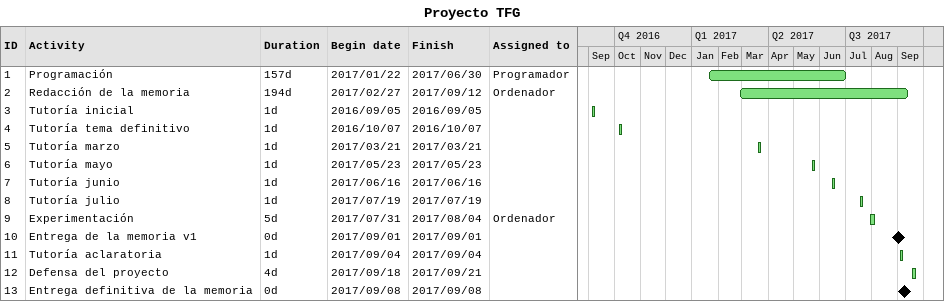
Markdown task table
Proyecto TFG

| ID | Task | Duration | Start | Finish | Resources |
|---|---|---|---|---|---|
| 1 | Programación | 157d | 2017-01-22 | 2017-06-30 | Programador |
| 2 | Redacción de la memoria | 194d | 2017-02-27 | 2017-09-12 | Ordenador |
| 3 | Tutoría inicial | 1d | 2016-09-05 | 2016-09-05 |  |
| 4 | Tutoría tema definitivo | 1d | 2016-10-07 | 2016-10-07 |  |
| 5 | Tutoría marzo | 1d | 2017-03-21 | 2017-03-21 |  |
| 6 | Tutoría mayo | 1d | 2017-05-23 | 2017-05-23 |  |
| 7 | Tutoría junio | 1d | 2017-06-16 | 2017-06-16 |  |
| 8 | Tutoría julio | 1d | 2017-07-19 | 2017-07-19 |  |
| 9 | Experimentación | 5d | 2017-07-31 | 2017-08-04 | Ordenador |
| 10 | Entrega de la memoria v1 | 0d | 2017-09-01 | 2017-09-01 |  |
| 11 | Tutoría aclaratoria | 1d | 2017-09-04 | 2017-09-04 |  |
| 12 | Defensa del proyecto | 4d | 2017-09-18 | 2017-09-21 |  |
| 13 | Entrega definitiva de la memoria | 0d | 2017-09-08 | 2017-09-08 |  |
